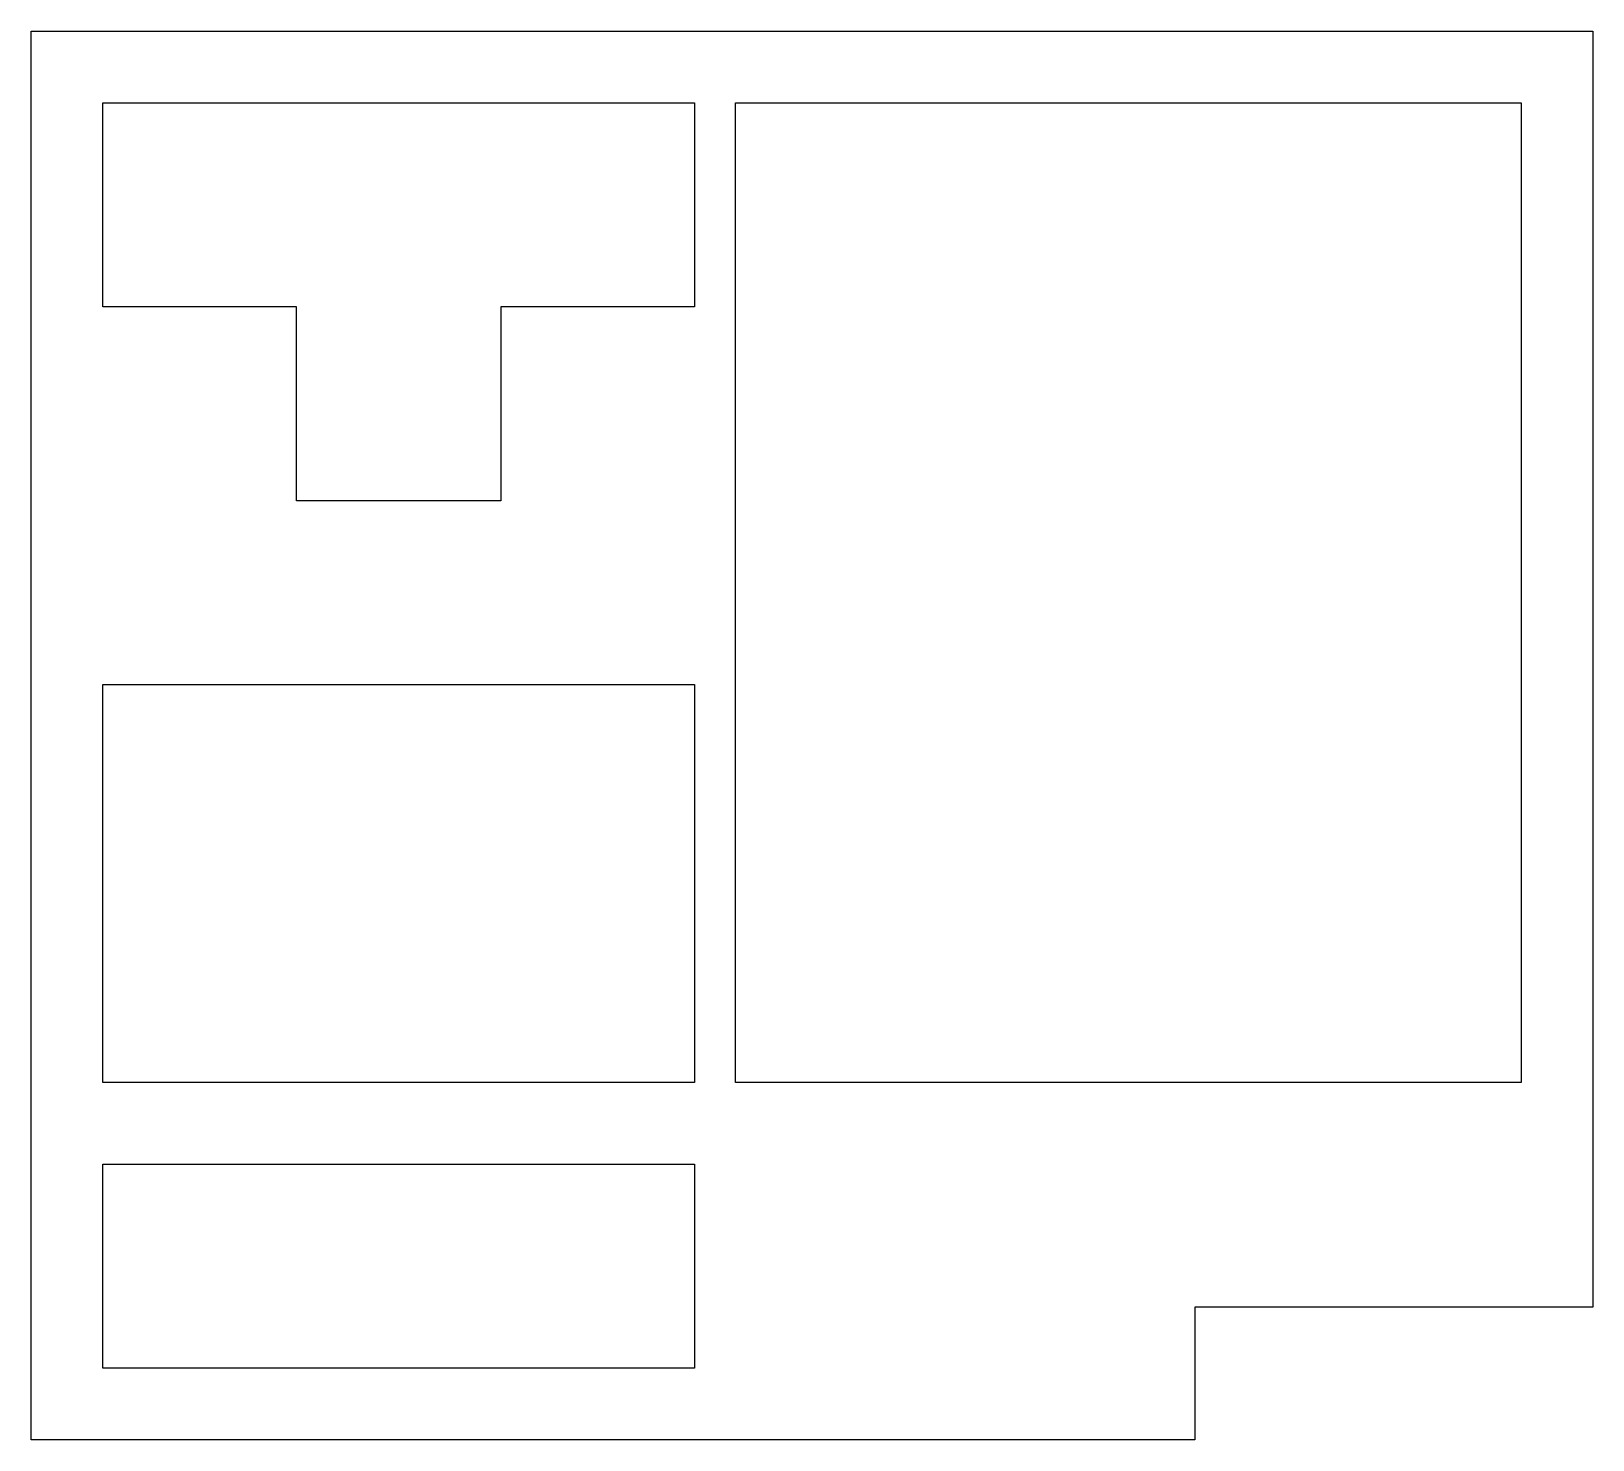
# Model space of a CAD drawing. Extents: x 0 to 153, y 0 to 138.
import ezdxf

# ---------------------------------------------------------------- set-up
doc = ezdxf.new("R2010")
doc.units = 0
doc.header["$MEASUREMENT"] = 0
doc.layers.get('0').update_dxf_attribs({"true_color": 0xffffff})

msp = doc.modelspace()

# ---------------------------------------------------------------- linework, layer by layer
at = {"color": 5, "true_color": 0x0000ff}
for p, q in [((0, 0), (0, 138)), ((0, 138), (153, 138)), ((153, 138), (153, 13)), ((7, 111), (7, 131)), ((7, 131), (65, 131)), ((65, 131), (65, 111)), ((69, 35), (69, 131)), ((69, 131), (146, 131)), ((146, 131), (146, 35)), ((26, 111), (7, 111)), ((26, 92), (26, 111)), ((65, 111), (46, 111)), ((46, 111), (46, 92)), ((46, 92), (26, 92)), ((7, 35), (7, 74)), ((7, 74), (65, 74)), ((65, 74), (65, 35)), ((65, 35), (7, 35)), ((146, 35), (69, 35)), ((7, 7), (7, 27)), ((7, 27), (65, 27)), ((65, 27), (65, 7)), ((153, 13), (114, 13)), ((114, 13), (114, 0)), ((65, 7), (7, 7)), ((114, 0), (0, 0))]:
    msp.add_line(p, q, dxfattribs=at)

doc.saveas('drawing.dxf')
